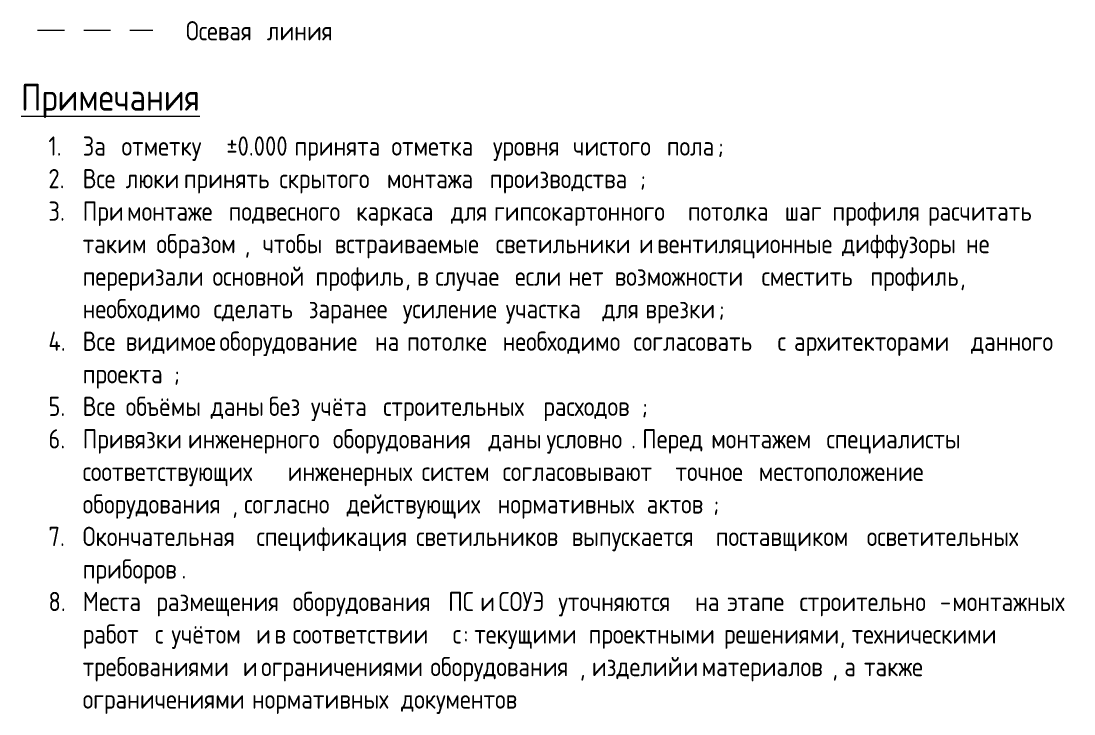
# Model space of a CAD drawing. Header units: millimetres. Extents: x 81610 to 276841, y -8553 to 29000.
# Drawn here: x 129026.5 to 129163.5, y 2999.4 to 3089.5 of the extents above; entities that cross this region are included whole.
import ezdxf

# ---------------------------------------------------------------- set-up
doc = ezdxf.new("R2010")
doc.units = ezdxf.units.MM
doc.linetypes.add('01 Штриховая _4 мм_', pattern=[6, 3.5, -2.5])
doc.layers.add('A-DETL-3', color=7, linetype='01 Штриховая _4 мм_', lineweight=9)
doc.layers.add('G-ANNO-TEXT', color=7, linetype='Continuous', lineweight=9)
doc.styles.add('GOST Common_2', font='GOST_Common.ttf', dxfattribs={"width": 0.9, "height": 3.5})
doc.styles.add('GOST Common_3', font='GOST_Common.ttf', dxfattribs={"width": 0.9, "height": 2.5})

msp = doc.modelspace()

# ---------------------------------------------------------------- linework, layer by layer
at = {"layer": 'A-DETL-3'}
msp.add_line((129028.64, 3088.35), (129043.64, 3088.35), dxfattribs=at)

# ---------------------------------------------------------------- texts
at = {"layer": 'G-ANNO-TEXT', "attachment_point": 1}
for s, insert, char_height, width, style in [('Осевая', (129047.94, 3089.53), 2.5, 11.8329, 'GOST Common_3'), ('\\fGOST Common|b0|i0|c204|p34|;\\W.9; ', (129057.7, 3089.53), 2.5, 0.938, 'GOST Common_3'), ('линия', (129058.47, 3089.53), 2.5, 9.7405, 'GOST Common_3'), ('\\LПримечания', (129026.48, 3081.38), 3.5, 28.4278, 'GOST Common_2'), ('1.', (129030.04, 3074.53), 2.5, 5.4117, 'GOST Common_3'), ('За', (129034.5, 3074.53), 2.5, 4.257, 'GOST Common_3'), ('отметку', (129039.56, 3074.53), 2.5, 14.8633, 'GOST Common_3'), (' ±0.000 ', (129051.83, 3074.53), 2.5, 12.4101, 'GOST Common_3'), ('принята', (129062.06, 3074.53), 2.5, 14.3582, 'GOST Common_3'), ('\\fGOST Common|b0|i0|c204|p34|;\\W.9; ', (129073.91, 3074.53), 2.5, 0.938, 'GOST Common_3'), ('отметка', (129074.69, 3074.53), 2.5, 15.0797, 'GOST Common_3'), ('\\fGOST Common|b0|i0|c204|p34|;\\W.9; ', (129087.13, 3074.53), 2.5, 0.938, 'GOST Common_3'), ('уровня', (129087.9, 3074.53), 2.5, 11.6886, 'GOST Common_3'), ('\\fGOST Common|b0|i0|c204|p34|;\\W.9; ', (129097.55, 3074.53), 2.5, 0.938, 'GOST Common_3'), ('чистого', (129098.32, 3074.53), 2.5, 13.8532, 'GOST Common_3'), ('\\fGOST Common|b0|i0|c204|p34|;\\W.9; ', (129109.75, 3074.53), 2.5, 0.938, 'GOST Common_3'), ('пола', (129110.52, 3074.53), 2.5, 8.0089, 'GOST Common_3'), ('\\fGOST Common|b0|i0|c204|p34|;\\W.9;;', (129117.13, 3074.53), 2.5, 0.938, 'GOST Common_3'), ('2.', (129030.04, 3070.29), 2.5, 5.4117, 'GOST Common_3'), ('Все', (129034.5, 3070.29), 2.5, 5.8443, 'GOST Common_3'), ('\\fGOST Common|b0|i0|c204|p34|;\\W.9; ', (129039.32, 3070.29), 2.5, 0.938, 'GOST Common_3'), ('люки', (129040.1, 3070.29), 2.5, 8.2253, 'GOST Common_3'), ('\\fGOST Common|b0|i0|c204|p34|;\\W.9; ', (129046.88, 3070.29), 2.5, 0.938, 'GOST Common_3'), ('принять', (129047.66, 3070.29), 2.5, 14.1418, 'GOST Common_3'), ('\\fGOST Common|b0|i0|c204|p34|;\\W.9; ', (129059.33, 3070.29), 2.5, 0.938, 'GOST Common_3'), ('скрытого', (129060.1, 3070.29), 2.5, 16.0177, 'GOST Common_3'), ('\\fGOST Common|b0|i0|c204|p34|;\\W.9; ', (129073.32, 3070.29), 2.5, 0.938, 'GOST Common_3'), ('монтажа', (129074.09, 3070.29), 2.5, 15.2962, 'GOST Common_3'), ('\\fGOST Common|b0|i0|c204|p34|;\\W.9; ', (129086.71, 3070.29), 2.5, 0.938, 'GOST Common_3'), ('производства', (129087.48, 3070.29), 2.5, 23.6658, 'GOST Common_3'), ('\\fGOST Common|b0|i0|c204|p34|;\\W.9;;', (129107.01, 3070.29), 2.5, 0.938, 'GOST Common_3'), ('3.', (129030.04, 3066.06), 2.5, 5.4117, 'GOST Common_3'), ('При', (129034.5, 3066.06), 2.5, 6.0608, 'GOST Common_3'), ('\\fGOST Common|b0|i0|c204|p34|;\\W.9; ', (129039.5, 3066.06), 2.5, 0.938, 'GOST Common_3'), ('монтаже', (129040.28, 3066.06), 2.5, 15.0797, 'GOST Common_3'), ('\\fGOST Common|b0|i0|c204|p34|;\\W.9; ', (129052.72, 3066.06), 2.5, 0.938, 'GOST Common_3'), ('подвесного', (129053.49, 3066.06), 2.5, 19.1924, 'GOST Common_3'), ('\\fGOST Common|b0|i0|c204|p34|;\\W.9; ', (129069.33, 3066.06), 2.5, 0.938, 'GOST Common_3'), ('каркаса', (129070.1, 3066.06), 2.5, 13.9975, 'GOST Common_3'), ('\\fGOST Common|b0|i0|c204|p34|;\\W.9; ', (129081.65, 3066.06), 2.5, 0.938, 'GOST Common_3'), ('для', (129082.42, 3066.06), 2.5, 5.8443, 'GOST Common_3'), ('\\fGOST Common|b0|i0|c204|p34|;\\W.9; ', (129087.25, 3066.06), 2.5, 0.938, 'GOST Common_3'), ('гипсокартонного', (129088.02, 3066.06), 2.5, 29.6544, 'GOST Common_3'), ('\\fGOST Common|b0|i0|c204|p34|;\\W.9; ', (129112.49, 3066.06), 2.5, 0.938, 'GOST Common_3'), ('потолка', (129113.26, 3066.06), 2.5, 14.3582, 'GOST Common_3'), ('\\fGOST Common|b0|i0|c204|p34|;\\W.9; ', (129125.11, 3066.06), 2.5, 0.938, 'GOST Common_3'), ('шаг', (129125.88, 3066.06), 2.5, 6.5658, 'GOST Common_3'), ('\\fGOST Common|b0|i0|c204|p34|;\\W.9; ', (129131.3, 3066.06), 2.5, 0.938, 'GOST Common_3'), ('профиля', (129132.07, 3066.06), 2.5, 14.1418, 'GOST Common_3'), ('\\fGOST Common|b0|i0|c204|p34|;\\W.9; ', (129143.74, 3066.06), 2.5, 0.938, 'GOST Common_3'), ('расчитать', (129144.52, 3066.06), 2.5, 18.6873, 'GOST Common_3'), ('\\fGOST Common|b0|i0|c204|p34|;\\W.9; ', (129159.93, 3066.06), 2.5, 0.938, 'GOST Common_3'), ('\\fGOST Common|b0|i0|c204|p34|;\\W.9; ', (129043.31, 3061.83), 2.5, 0.938, 'GOST Common_3'), ('образом', (129044.09, 3061.83), 2.5, 13.9253, 'GOST Common_3'), ('чтобы', (129057.9, 3061.83), 2.5, 10.462, 'GOST Common_3'), ('\\fGOST Common|b0|i0|c204|p34|;\\W.9; ', (129066.53, 3061.83), 2.5, 0.938, 'GOST Common_3'), ('\\fGOST Common|b0|i0|c204|p34|;\\W.9; ', (129087.48, 3061.83), 2.5, 0.938, 'GOST Common_3'), ('\\fGOST Common|b0|i0|c204|p34|;\\W.9; ', (129106.12, 3061.83), 2.5, 0.938, 'GOST Common_3'), ('\\fGOST Common|b0|i0|c204|p34|;\\W.9; ', (129108.5, 3061.83), 2.5, 0.938, 'GOST Common_3'), ('\\fGOST Common|b0|i0|c204|p34|;\\W.9; ', (129132.55, 3061.83), 2.5, 0.938, 'GOST Common_3'), ('диффузоры', (129133.32, 3061.83), 2.5, 18.6152, 'GOST Common_3'), ('\\fGOST Common|b0|i0|c204|p34|;\\W.9; ', (129148.68, 3061.83), 2.5, 0.938, 'GOST Common_3'), ('\\fGOST Common|b0|i0|c204|p34|;\\W.9; ', (129152.67, 3061.83), 2.5, 0.938, 'GOST Common_3'), ('таким', (129034.5, 3061.83), 2.5, 10.6785, 'GOST Common_3'), ('встраиваемые', (129067.3, 3061.83), 2.5, 24.4595, 'GOST Common_3'), ('светильники', (129088.26, 3061.83), 2.5, 21.6456, 'GOST Common_3'), ('\\fGOST Common|b0|i0|c204|p34|;\\W.9;и', (129106.89, 3061.83), 2.5, 1.9481, 'GOST Common_3'), ('вентиляционные', (129109.27, 3061.83), 2.5, 28.2114, 'GOST Common_3'), ('не', (129149.46, 3061.83), 2.5, 3.8962, 'GOST Common_3'), (',  ', (129055.58, 3061.83), 2.5, 2.8139, 'GOST Common_3'), ('переризали', (129034.5, 3057.59), 2.5, 19.5532, 'GOST Common_3'), ('\\fGOST Common|b0|i0|c204|p34|;\\W.9; ', (129050.63, 3057.59), 2.5, 0.938, 'GOST Common_3'), ('основной', (129051.41, 3057.59), 2.5, 15.2962, 'GOST Common_3'), ('\\fGOST Common|b0|i0|c204|p34|;\\W.9; ', (129064.03, 3057.59), 2.5, 0.938, 'GOST Common_3'), ('профиль', (129064.8, 3057.59), 2.5, 14.1418, 'GOST Common_3'), ('\\fGOST Common|b0|i0|c204|p34|;\\W.9; ', (129079.63, 3057.59), 2.5, 0.938, 'GOST Common_3'), ('\\fGOST Common|b0|i0|c204|p34|;\\W.9; ', (129089.98, 3057.59), 2.5, 0.938, 'GOST Common_3'), ('\\fGOST Common|b0|i0|c204|p34|;\\W.9; ', (129096.95, 3057.59), 2.5, 0.938, 'GOST Common_3'), ('\\fGOST Common|b0|i0|c204|p34|;\\W.9; ', (129102.96, 3057.59), 2.5, 0.938, 'GOST Common_3'), ('возможности', (129103.74, 3057.59), 2.5, 22.2228, 'GOST Common_3'), ('\\fGOST Common|b0|i0|c204|p34|;\\W.9; ', (129122.07, 3057.59), 2.5, 0.938, 'GOST Common_3'), ('\\fGOST Common|b0|i0|c204|p34|;\\W.9; ', (129136.24, 3057.59), 2.5, 0.938, 'GOST Common_3'), ('профиль', (129137.01, 3057.59), 2.5, 14.1418, 'GOST Common_3'), ('\\fGOST Common|b0|i0|c204|p34|;\\W.9;в', (129078.02, 3057.59), 2.5, 1.9481, 'GOST Common_3'), ('случае', (129080.4, 3057.59), 2.5, 11.6165, 'GOST Common_3'), ('если', (129090.76, 3057.59), 2.5, 7.5038, 'GOST Common_3'), ('нет', (129097.72, 3057.59), 2.5, 6.3494, 'GOST Common_3'), ('сместить', (129122.85, 3057.59), 2.5, 16.2342, 'GOST Common_3'), (', ', (129076.47, 3057.59), 2.5, 1.8759, 'GOST Common_3'), (', ', (129148.68, 3057.59), 2.5, 1.8759, 'GOST Common_3'), ('необходимо', (129034.5, 3053.36), 2.5, 19.6975, 'GOST Common_3'), ('\\fGOST Common|b0|i0|c204|p34|;\\W.9; ', (129050.75, 3053.36), 2.5, 0.938, 'GOST Common_3'), ('\\fGOST Common|b0|i0|c204|p34|;\\W.9; ', (129063.14, 3053.36), 2.5, 0.938, 'GOST Common_3'), ('заранее', (129063.91, 3053.36), 2.5, 13.9253, 'GOST Common_3'), ('\\fGOST Common|b0|i0|c204|p34|;\\W.9; ', (129075.4, 3053.36), 2.5, 0.938, 'GOST Common_3'), ('\\fGOST Common|b0|i0|c204|p34|;\\W.9; ', (129088.79, 3053.36), 2.5, 0.938, 'GOST Common_3'), ('\\fGOST Common|b0|i0|c204|p34|;\\W.9; ', (129101.36, 3053.36), 2.5, 0.938, 'GOST Common_3'), ('\\fGOST Common|b0|i0|c204|p34|;\\W.9; ', (129106.95, 3053.36), 2.5, 0.938, 'GOST Common_3'), ('врезки', (129107.73, 3053.36), 2.5, 11.5443, 'GOST Common_3'), ('сделать', (129051.53, 3053.36), 2.5, 14.0696, 'GOST Common_3'), ('усиление', (129076.17, 3053.36), 2.5, 15.2962, 'GOST Common_3'), ('участка', (129089.57, 3053.36), 2.5, 14.2861, 'GOST Common_3'), ('для', (129102.13, 3053.36), 2.5, 5.8443, 'GOST Common_3'), ('\\fGOST Common|b0|i0|c204|p34|;\\W.9;;', (129117.25, 3053.36), 2.5, 0.938, 'GOST Common_3'), ('4.', (129030.04, 3049.13), 2.5, 5.4117, 'GOST Common_3'), ('Все', (129034.5, 3049.13), 2.5, 5.8443, 'GOST Common_3'), ('\\fGOST Common|b0|i0|c204|p34|;\\W.9; ', (129039.32, 3049.13), 2.5, 0.938, 'GOST Common_3'), ('\\fGOST Common|b0|i0|c204|p34|;\\W.9; ', (129051.53, 3049.13), 2.5, 0.938, 'GOST Common_3'), ('оборудование', (129052.3, 3049.13), 2.5, 23.5937, 'GOST Common_3'), ('\\fGOST Common|b0|i0|c204|p34|;\\W.9; ', (129071.77, 3049.13), 2.5, 0.938, 'GOST Common_3'), ('\\fGOST Common|b0|i0|c204|p34|;\\W.9; ', (129075.94, 3049.13), 2.5, 0.938, 'GOST Common_3'), ('\\fGOST Common|b0|i0|c204|p34|;\\W.9; ', (129088.38, 3049.13), 2.5, 0.938, 'GOST Common_3'), ('необходимо', (129089.15, 3049.13), 2.5, 19.6975, 'GOST Common_3'), ('\\fGOST Common|b0|i0|c204|p34|;\\W.9; ', (129105.4, 3049.13), 2.5, 0.938, 'GOST Common_3'), ('\\fGOST Common|b0|i0|c204|p34|;\\W.9; ', (129124.16, 3049.13), 2.5, 0.938, 'GOST Common_3'), ('\\fGOST Common|b0|i0|c204|p34|;\\W.9; ', (129126.3, 3049.13), 2.5, 0.938, 'GOST Common_3'), ('\\fGOST Common|b0|i0|c204|p34|;\\W.9; ', (129149.34, 3049.13), 2.5, 0.938, 'GOST Common_3'), ('\\fGOST Common|b0|i0|c204|p34|;\\W.9; ', (129161.54, 3049.13), 2.5, 0.938, 'GOST Common_3'), ('видимое', (129040.1, 3049.13), 2.5, 13.8532, 'GOST Common_3'), ('на', (129072.54, 3049.13), 2.5, 4.1127, 'GOST Common_3'), ('потолке', (129076.71, 3049.13), 2.5, 14.1418, 'GOST Common_3'), ('согласовать', (129106.18, 3049.13), 2.5, 21.7899, 'GOST Common_3'), ('\\fGOST Common|b0|i0|c204|p34|;\\W.9;с', (129124.93, 3049.13), 2.5, 1.6595, 'GOST Common_3'), ('архитекторами', (129127.07, 3049.13), 2.5, 26.9848, 'GOST Common_3'), ('данного', (129150.11, 3049.13), 2.5, 13.8532, 'GOST Common_3'), ('проекта', (129034.5, 3044.89), 2.5, 14.3582, 'GOST Common_3'), ('\\fGOST Common|b0|i0|c204|p34|;\\W.9;;', (129046.35, 3044.89), 2.5, 0.938, 'GOST Common_3'), ('5.', (129030.04, 3040.66), 2.5, 5.4117, 'GOST Common_3'), ('Все', (129034.5, 3040.66), 2.5, 5.8443, 'GOST Common_3'), ('\\fGOST Common|b0|i0|c204|p34|;\\W.9; ', (129039.32, 3040.66), 2.5, 0.938, 'GOST Common_3'), ('объёмы', (129040.1, 3040.66), 2.5, 12.4823, 'GOST Common_3'), ('\\fGOST Common|b0|i0|c204|p34|;\\W.9; ', (129050.4, 3040.66), 2.5, 0.938, 'GOST Common_3'), ('\\fGOST Common|b0|i0|c204|p34|;\\W.9; ', (129057.96, 3040.66), 2.5, 0.938, 'GOST Common_3'), ('без', (129058.73, 3040.66), 2.5, 5.7, 'GOST Common_3'), ('\\fGOST Common|b0|i0|c204|p34|;\\W.9; ', (129063.43, 3040.66), 2.5, 0.938, 'GOST Common_3'), ('\\fGOST Common|b0|i0|c204|p34|;\\W.9; ', (129072.84, 3040.66), 2.5, 0.938, 'GOST Common_3'), ('\\fGOST Common|b0|i0|c204|p34|;\\W.9; ', (129093.68, 3040.66), 2.5, 0.938, 'GOST Common_3'), ('даны', (129051.17, 3040.66), 2.5, 8.2253, 'GOST Common_3'), ('учёта', (129064.21, 3040.66), 2.5, 10.462, 'GOST Common_3'), ('строительных', (129073.61, 3040.66), 2.5, 24.3152, 'GOST Common_3'), ('расходов', (129094.45, 3040.66), 2.5, 15.5127, 'GOST Common_3'), ('\\fGOST Common|b0|i0|c204|p34|;\\W.9;;', (129107.25, 3040.66), 2.5, 0.938, 'GOST Common_3'), ('6.', (129030.04, 3036.43), 2.5, 5.4117, 'GOST Common_3'), ('Привязки', (129034.5, 3036.43), 2.5, 15.657, 'GOST Common_3'), ('\\fGOST Common|b0|i0|c204|p34|;\\W.9; ', (129047.42, 3036.43), 2.5, 0.938, 'GOST Common_3'), ('инженерного', (129048.19, 3036.43), 2.5, 21.9342, 'GOST Common_3'), ('\\fGOST Common|b0|i0|c204|p34|;\\W.9; ', (129066.29, 3036.43), 2.5, 0.938, 'GOST Common_3'), ('оборудования', (129067.07, 3036.43), 2.5, 23.5937, 'GOST Common_3'), ('\\fGOST Common|b0|i0|c204|p34|;\\W.9; ', (129086.53, 3036.43), 2.5, 0.938, 'GOST Common_3'), ('даны', (129087.31, 3036.43), 2.5, 8.2253, 'GOST Common_3'), ('\\fGOST Common|b0|i0|c204|p34|;\\W.9; ', (129094.09, 3036.43), 2.5, 0.938, 'GOST Common_3'), ('условно', (129094.87, 3036.43), 2.5, 13.3481, 'GOST Common_3'), ('Перед', (129107.31, 3036.43), 2.5, 9.957, 'GOST Common_3'), ('\\fGOST Common|b0|i0|c204|p34|;\\W.9; ', (129115.52, 3036.43), 2.5, 0.938, 'GOST Common_3'), ('монтажем', (129116.3, 3036.43), 2.5, 17.2443, 'GOST Common_3'), ('\\fGOST Common|b0|i0|c204|p34|;\\W.9; ', (129130.53, 3036.43), 2.5, 0.938, 'GOST Common_3'), ('специалисты', (129131.3, 3036.43), 2.5, 22.0063, 'GOST Common_3'), ('\\fGOST Common|b0|i0|c204|p34|;\\W.9; ', (129149.46, 3036.43), 2.5, 0.938, 'GOST Common_3'), ('. ', (129105.88, 3036.43), 2.5, 1.7316, 'GOST Common_3'), ('соответствующих', (129034.5, 3032.19), 2.5, 31.3861, 'GOST Common_3'), ('\\fGOST Common|b0|i0|c204|p34|;\\W.9; ', (129060.4, 3032.19), 2.5, 0.938, 'GOST Common_3'), ('инженерных', (129061.17, 3032.19), 2.5, 20.2025, 'GOST Common_3'), ('\\fGOST Common|b0|i0|c204|p34|;\\W.9; ', (129077.84, 3032.19), 2.5, 0.938, 'GOST Common_3'), ('систем', (129078.61, 3032.19), 2.5, 11.8329, 'GOST Common_3'), ('\\fGOST Common|b0|i0|c204|p34|;\\W.9; ', (129088.38, 3032.19), 2.5, 0.938, 'GOST Common_3'), ('согласовывают', (129089.15, 3032.19), 2.5, 26.3354, 'GOST Common_3'), ('\\fGOST Common|b0|i0|c204|p34|;\\W.9; ', (129110.88, 3032.19), 2.5, 0.938, 'GOST Common_3'), ('точное', (129111.65, 3032.19), 2.5, 12.1937, 'GOST Common_3'), ('\\fGOST Common|b0|i0|c204|p34|;\\W.9; ', (129121.71, 3032.19), 2.5, 0.938, 'GOST Common_3'), ('местоположение', (129122.49, 3032.19), 2.5, 28.2114, 'GOST Common_3'), ('\\fGOST Common|b0|i0|c204|p34|;\\W.9; ', (129145.77, 3032.19), 2.5, 0.938, 'GOST Common_3'), ('оборудования', (129034.5, 3027.96), 2.5, 23.5937, 'GOST Common_3'), ('согласно', (129055.52, 3027.96), 2.5, 15.224, 'GOST Common_3'), ('\\fGOST Common|b0|i0|c204|p34|;\\W.9; ', (129068.08, 3027.96), 2.5, 0.938, 'GOST Common_3'), ('действующих', (129068.85, 3027.96), 2.5, 22.8721, 'GOST Common_3'), ('\\fGOST Common|b0|i0|c204|p34|;\\W.9; ', (129087.72, 3027.96), 2.5, 0.938, 'GOST Common_3'), ('нормативных', (129088.5, 3027.96), 2.5, 22.5835, 'GOST Common_3'), ('\\fGOST Common|b0|i0|c204|p34|;\\W.9; ', (129107.13, 3027.96), 2.5, 0.938, 'GOST Common_3'), ('актов', (129107.9, 3027.96), 2.5, 10.462, 'GOST Common_3'), ('\\fGOST Common|b0|i0|c204|p34|;\\W.9;;', (129116.54, 3027.96), 2.5, 0.938, 'GOST Common_3'), (', ', (129053.97, 3027.96), 2.5, 1.8759, 'GOST Common_3'), ('7.', (129030.04, 3023.73), 2.5, 5.4117, 'GOST Common_3'), ('Окончательная', (129034.5, 3023.73), 2.5, 26.4797, 'GOST Common_3'), ('\\fGOST Common|b0|i0|c204|p34|;\\W.9; ', (129056.35, 3023.73), 2.5, 0.938, 'GOST Common_3'), ('спецификация', (129057.12, 3023.73), 2.5, 24.243, 'GOST Common_3'), ('\\fGOST Common|b0|i0|c204|p34|;\\W.9; ', (129077.13, 3023.73), 2.5, 0.938, 'GOST Common_3'), ('светильников', (129077.9, 3023.73), 2.5, 23.5937, 'GOST Common_3'), ('\\fGOST Common|b0|i0|c204|p34|;\\W.9; ', (129097.37, 3023.73), 2.5, 0.938, 'GOST Common_3'), ('выпускается', (129098.14, 3023.73), 2.5, 21.7899, 'GOST Common_3'), ('\\fGOST Common|b0|i0|c204|p34|;\\W.9; ', (129116.12, 3023.73), 2.5, 0.938, 'GOST Common_3'), ('поставщиком', (129116.89, 3023.73), 2.5, 22.8721, 'GOST Common_3'), ('\\fGOST Common|b0|i0|c204|p34|;\\W.9; ', (129135.76, 3023.73), 2.5, 0.938, 'GOST Common_3'), ('осветительных', (129136.54, 3023.73), 2.5, 26.2633, 'GOST Common_3'), ('\\fGOST Common|b0|i0|c204|p34|;\\W.9; ', (129158.21, 3023.73), 2.5, 0.938, 'GOST Common_3'), ('приборов', (129034.5, 3019.49), 2.5, 15.5848, 'GOST Common_3'), ('\\fGOST Common|b0|i0|c204|p34|;\\W.9;.', (129047.36, 3019.49), 2.5, 0.7937, 'GOST Common_3'), ('8.', (129030.04, 3015.26), 2.5, 5.4117, 'GOST Common_3'), ('Места', (129034.5, 3015.26), 2.5, 10.6785, 'GOST Common_3'), ('\\fGOST Common|b0|i0|c204|p34|;\\W.9; ', (129043.31, 3015.26), 2.5, 0.938, 'GOST Common_3'), ('размещения', (129044.09, 3015.26), 2.5, 20.5633, 'GOST Common_3'), ('\\fGOST Common|b0|i0|c204|p34|;\\W.9; ', (129061.05, 3015.26), 2.5, 0.938, 'GOST Common_3'), ('оборудования', (129061.83, 3015.26), 2.5, 23.5937, 'GOST Common_3'), ('\\fGOST Common|b0|i0|c204|p34|;\\W.9; ', (129081.29, 3015.26), 2.5, 0.938, 'GOST Common_3'), ('ПС', (129082.07, 3015.26), 2.5, 4.1127, 'GOST Common_3'), ('\\fGOST Common|b0|i0|c204|p34|;\\W.9; ', (129085.46, 3015.26), 2.5, 0.938, 'GOST Common_3'), ('\\fGOST Common|b0|i0|c204|p34|;\\W.9; ', (129087.84, 3015.26), 2.5, 0.938, 'GOST Common_3'), ('СОУЭ', (129088.62, 3015.26), 2.5, 8.5139, 'GOST Common_3'), ('\\fGOST Common|b0|i0|c204|p34|;\\W.9; ', (129095.64, 3015.26), 2.5, 0.938, 'GOST Common_3'), ('уточняются', (129096.41, 3015.26), 2.5, 20.6354, 'GOST Common_3'), ('\\fGOST Common|b0|i0|c204|p34|;\\W.9; ', (129113.44, 3015.26), 2.5, 0.938, 'GOST Common_3'), ('на', (129114.21, 3015.26), 2.5, 4.1127, 'GOST Common_3'), ('\\fGOST Common|b0|i0|c204|p34|;\\W.9; ', (129117.61, 3015.26), 2.5, 0.938, 'GOST Common_3'), ('\\fGOST Common|b0|i0|c204|p34|;\\W.9; ', (129127.01, 3015.26), 2.5, 0.938, 'GOST Common_3'), ('строительно', (129127.79, 3015.26), 2.5, 22.1506, 'GOST Common_3'), ('монтажных', (129147.67, 3015.26), 2.5, 19.1924, 'GOST Common_3'), ('\\fGOST Common|b0|i0|c204|p34|;\\W.9; ', (129163.51, 3015.26), 2.5, 0.938, 'GOST Common_3'), ('\\fGOST Common|b0|i0|c204|p34|;\\W.9;и', (129086.23, 3015.26), 2.5, 1.9481, 'GOST Common_3'), ('этапе', (129118.38, 3015.26), 2.5, 10.462, 'GOST Common_3'), ('\\fGOST Common|b0|i0|c204|p34|;\\W.9;-', (129146.06, 3015.26), 2.5, 1.9481, 'GOST Common_3'), ('работ', (129034.5, 3011.03), 2.5, 10.462, 'GOST Common_3'), ('\\fGOST Common|b0|i0|c204|p34|;\\W.9; ', (129043.13, 3011.03), 2.5, 0.938, 'GOST Common_3'), ('\\fGOST Common|b0|i0|c204|p34|;\\W.9; ', (129045.28, 3011.03), 2.5, 0.938, 'GOST Common_3'), ('учётом', (129046.05, 3011.03), 2.5, 12.4101, 'GOST Common_3'), ('\\fGOST Common|b0|i0|c204|p34|;\\W.9; ', (129056.29, 3011.03), 2.5, 0.938, 'GOST Common_3'), ('\\fGOST Common|b0|i0|c204|p34|;\\W.9; ', (129058.67, 3011.03), 2.5, 0.938, 'GOST Common_3'), ('\\fGOST Common|b0|i0|c204|p34|;\\W.9; ', (129061.05, 3011.03), 2.5, 0.938, 'GOST Common_3'), ('\\fGOST Common|b0|i0|c204|p34|;\\W.9; ', (129081.89, 3011.03), 2.5, 0.938, 'GOST Common_3'), ('\\fGOST Common|b0|i0|c204|p34|;\\W.9; ', (129099.57, 3011.03), 2.5, 0.938, 'GOST Common_3'), ('\\fGOST Common|b0|i0|c204|p34|;\\W.9; ', (129117.19, 3011.03), 2.5, 0.938, 'GOST Common_3'), ('\\fGOST Common|b0|i0|c204|p34|;\\W.9; ', (129154.22, 3011.03), 2.5, 0.938, 'GOST Common_3'), ('\\fGOST Common|b0|i0|c204|p34|;\\W.9;с', (129043.91, 3011.03), 2.5, 1.6595, 'GOST Common_3'), ('\\fGOST Common|b0|i0|c204|p34|;\\W.9;и', (129057.06, 3011.03), 2.5, 1.9481, 'GOST Common_3'), ('\\fGOST Common|b0|i0|c204|p34|;\\W.9;в', (129059.45, 3011.03), 2.5, 1.9481, 'GOST Common_3'), ('соответствии', (129061.83, 3011.03), 2.5, 24.3152, 'GOST Common_3'), ('\\fGOST Common|b0|i0|c204|p34|;\\W.9;с', (129082.66, 3011.03), 2.5, 1.6595, 'GOST Common_3'), (': ', (129084.03, 3011.03), 2.5, 1.7316, 'GOST Common_3'), ('текущими', (129085.46, 3011.03), 2.5, 17.1, 'GOST Common_3'), ('проектными', (129100.34, 3011.03), 2.5, 20.419, 'GOST Common_3'), ('решениями', (129117.96, 3011.03), 2.5, 18.2544, 'GOST Common_3'), ('техническими', (129134.57, 3011.03), 2.5, 23.8101, 'GOST Common_3'), (', ', (129133.03, 3011.03), 2.5, 1.8759, 'GOST Common_3'), ('требованиями', (129034.5, 3006.79), 2.5, 24.3152, 'GOST Common_3'), ('\\fGOST Common|b0|i0|c204|p34|;\\W.9; ', (129054.56, 3006.79), 2.5, 0.938, 'GOST Common_3'), ('\\fGOST Common|b0|i0|c204|p34|;\\W.9; ', (129056.94, 3006.79), 2.5, 0.938, 'GOST Common_3'), ('\\fGOST Common|b0|i0|c204|p34|;\\W.9; ', (129078.97, 3006.79), 2.5, 0.938, 'GOST Common_3'), ('оборудования', (129079.75, 3006.79), 2.5, 23.5937, 'GOST Common_3'), ('изделий', (129100.76, 3006.79), 2.5, 13.4924, 'GOST Common_3'), ('\\fGOST Common|b0|i0|c204|p34|;\\W.9; ', (129111.89, 3006.79), 2.5, 0.938, 'GOST Common_3'), ('\\fGOST Common|b0|i0|c204|p34|;\\W.9; ', (129114.27, 3006.79), 2.5, 0.938, 'GOST Common_3'), ('\\fGOST Common|b0|i0|c204|p34|;\\W.9; ', (129135.41, 3006.79), 2.5, 0.938, 'GOST Common_3'), ('\\fGOST Common|b0|i0|c204|p34|;\\W.9; ', (129145.23, 3006.79), 2.5, 0.938, 'GOST Common_3'), ('\\fGOST Common|b0|i0|c204|p34|;\\W.9;и', (129055.34, 3006.79), 2.5, 1.9481, 'GOST Common_3'), ('ограничениями', (129057.72, 3006.79), 2.5, 25.7582, 'GOST Common_3'), ('\\fGOST Common|b0|i0|c204|p34|;\\W.9;и', (129112.67, 3006.79), 2.5, 1.9481, 'GOST Common_3'), ('материалов', (129115.05, 3006.79), 2.5, 20.6354, 'GOST Common_3'), ('\\fGOST Common|b0|i0|c204|p34|;\\W.9;а', (129133.62, 3006.79), 2.5, 2.1646, 'GOST Common_3'), ('также', (129136.18, 3006.79), 2.5, 10.9671, 'GOST Common_3'), (', ', (129099.21, 3006.79), 2.5, 1.8759, 'GOST Common_3'), (', ', (129132.07, 3006.79), 2.5, 1.8759, 'GOST Common_3'), ('\\fGOST Common|b0|i0|c204|p34|;\\W.9; ', (129055.75, 3002.56), 2.5, 0.938, 'GOST Common_3'), ('\\fGOST Common|b0|i0|c204|p34|;\\W.9; ', (129075.16, 3002.56), 2.5, 0.938, 'GOST Common_3'), ('ограничениями', (129034.5, 3002.56), 2.5, 25.7582, 'GOST Common_3'), ('нормативных', (129056.53, 3002.56), 2.5, 22.5835, 'GOST Common_3'), ('документов', (129075.94, 3002.56), 2.5, 20.2025, 'GOST Common_3')]:
    msp.add_mtext(s, dxfattribs=dict(at, insert=insert, char_height=char_height, width=width, style=style))

doc.saveas('drawing.dxf')
